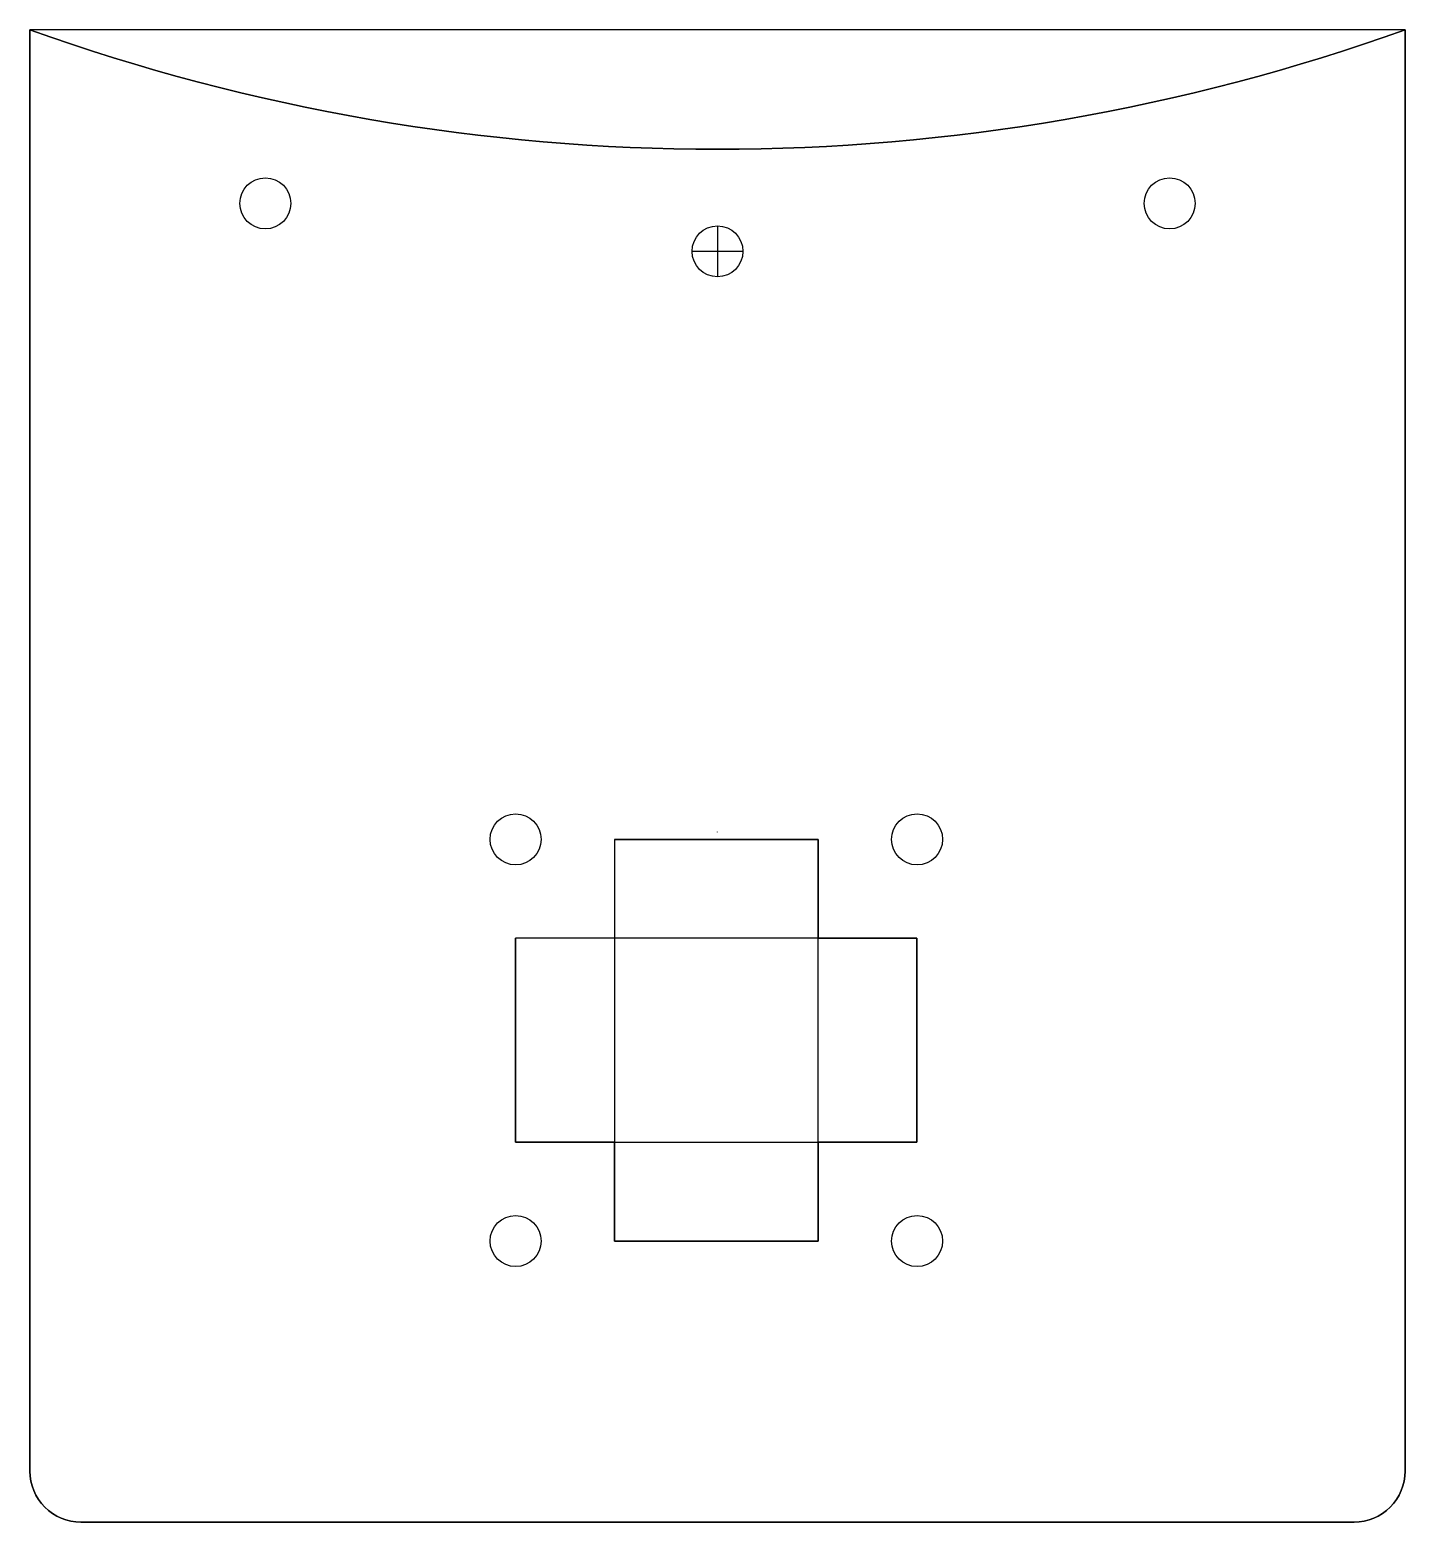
# Model space of a CAD drawing. Header units: inches. Extents: x -1.69 to 1.69, y -8.36 to -4.71.
import ezdxf

# ---------------------------------------------------------------- set-up
doc = ezdxf.new("R2010")
doc.units = ezdxf.units.IN
doc.header["$MEASUREMENT"] = 0

msp = doc.modelspace()

# ---------------------------------------------------------------- linework, layer by layer
for p, q in [((-1.6859, -5.2352), (-1.6859, -4.7072)), ((0, -5.1875), (0, -5.3125)), ((0.0625, -5.25), (-0.0625, -5.25)), ((0, -6.6732), (0, -6.6728)), ((-0.4949, -7.4331), (-0.4949, -6.9331)), ((0.2472, -7.6753), (-0.2528, -7.6753))]:
    msp.add_line(p, q)
for points in [[(-1.6859, -4.7072), (-1.6859, -8.2392, 0.414214), (-1.5609, -8.3642), (1.5609, -8.3642, 0.414214), (1.6859, -8.2392), (1.6859, -4.7072, -0.173673)], [(-1.6859, -4.7072, 0.173673), (1.6859, -4.7072)]]:
    msp.add_lwpolyline(points, format="xyb", close=True)
msp.add_lwpolyline([(1.6859, -4.7072), (1.6859, -8.2392, -0.414214), (1.5609, -8.3642), (-1.5609, -8.3642, -0.414214), (-1.6859, -8.2392), (-1.6859, -4.7072)], format="xyb")
for points in [[(-0.2528, -6.691), (-0.2528, -6.9331), (-0.4949, -6.9331), (-0.4949, -7.4331), (0.4888, -7.4331), (0.4888, -6.9331), (0.2472, -6.9331), (0.2472, -6.691)], [(-0.2528, -7.6753), (0.2472, -7.6753), (0.2472, -6.691), (-0.2528, -6.691)], [(-0.4949, -7.4331), (0.4888, -7.4331), (0.4888, -6.9331), (-0.4949, -6.9331)]]:
    msp.add_lwpolyline(points, close=True)
for points in [[(-0.2528, -6.691), (0.2472, -6.691), (0.2472, -6.9331), (0.4888, -6.9331), (0.4888, -7.4331)], [(-0.2528, -7.6753), (-0.2528, -7.4331), (-0.4949, -7.4331)], [(0.4888, -7.4331), (0.2472, -7.4331), (0.2472, -7.6753)]]:
    msp.add_lwpolyline(points)
for centre in [(-1.1085, -5.1324), (1.1085, -5.1324), (0, -5.25), (-0.4949, -6.691), (0.4893, -6.691), (-0.4949, -7.6753), (0.4893, -7.6753)]:
    msp.add_circle(centre, 0.0625)

doc.saveas('drawing.dxf')
